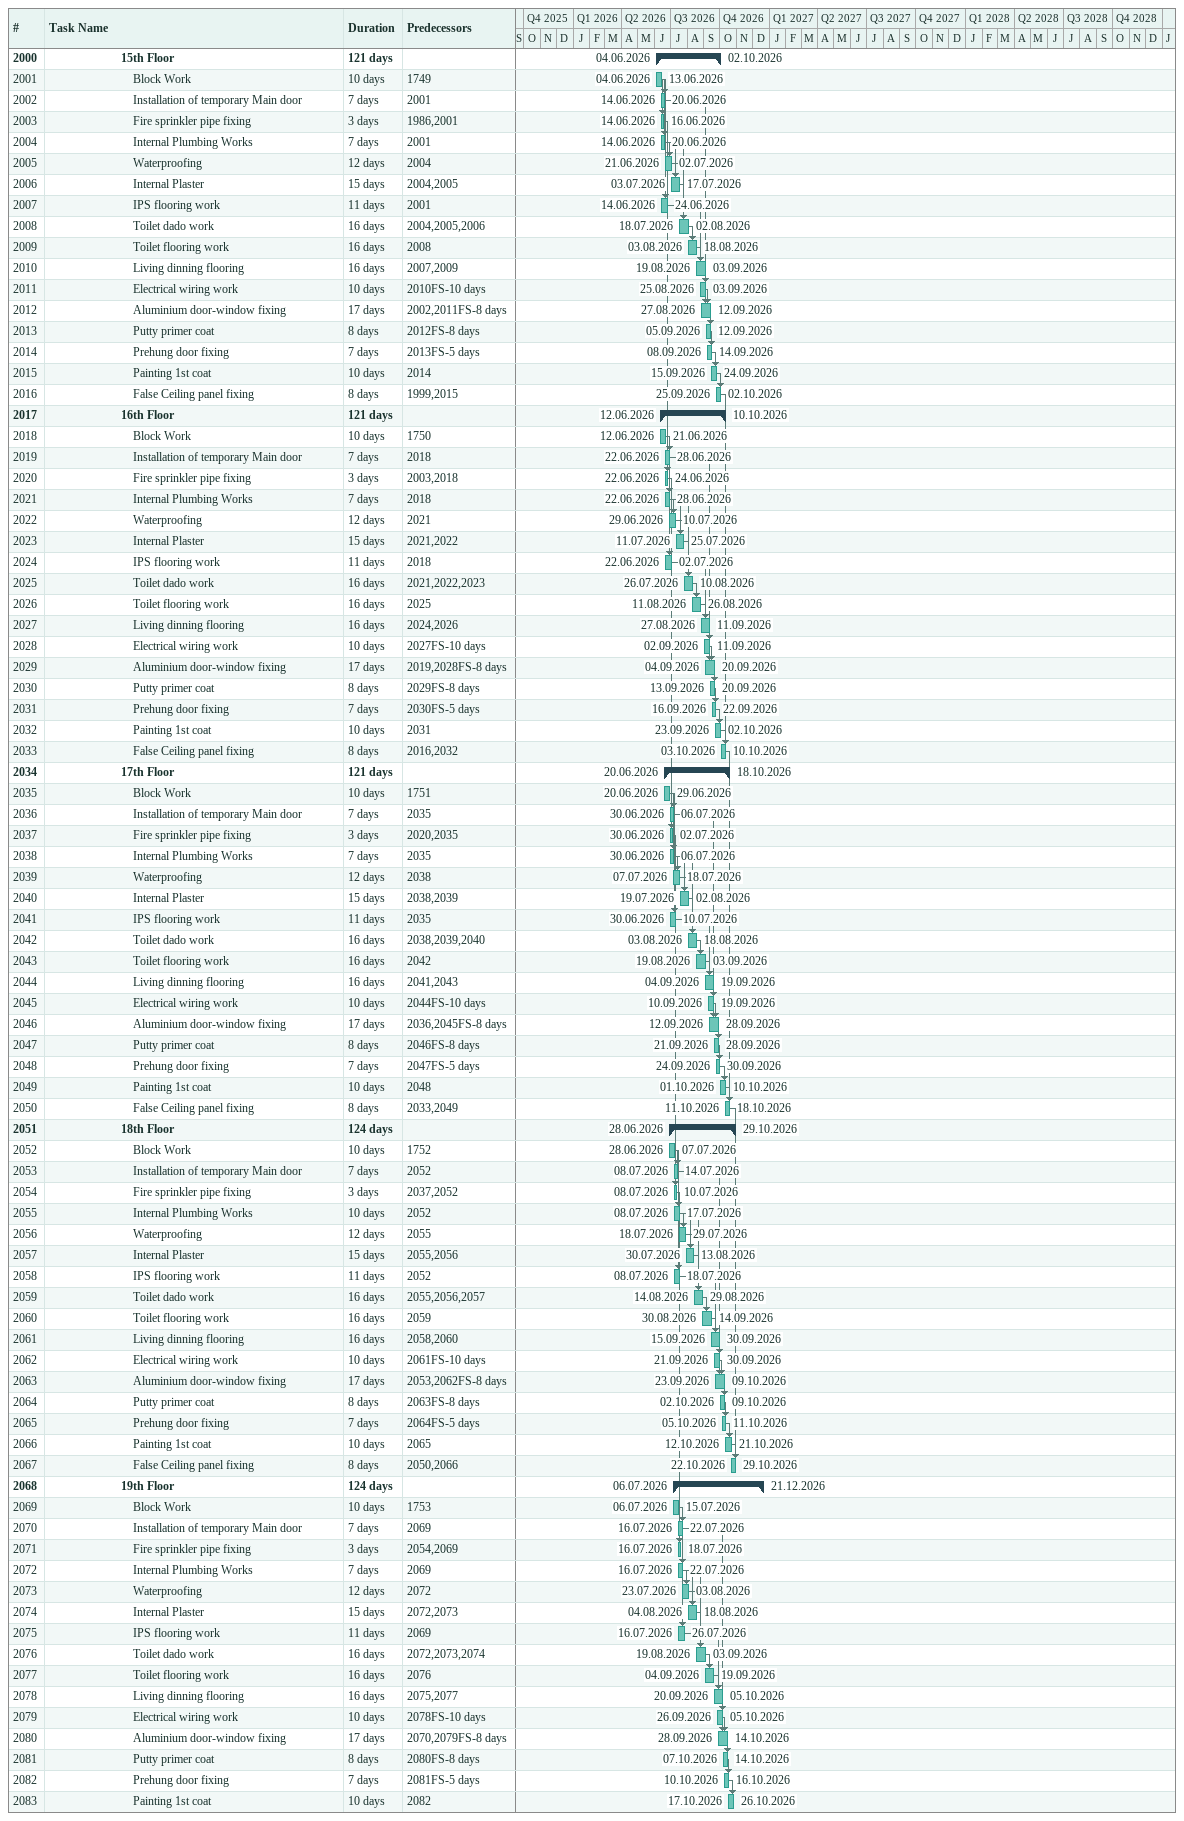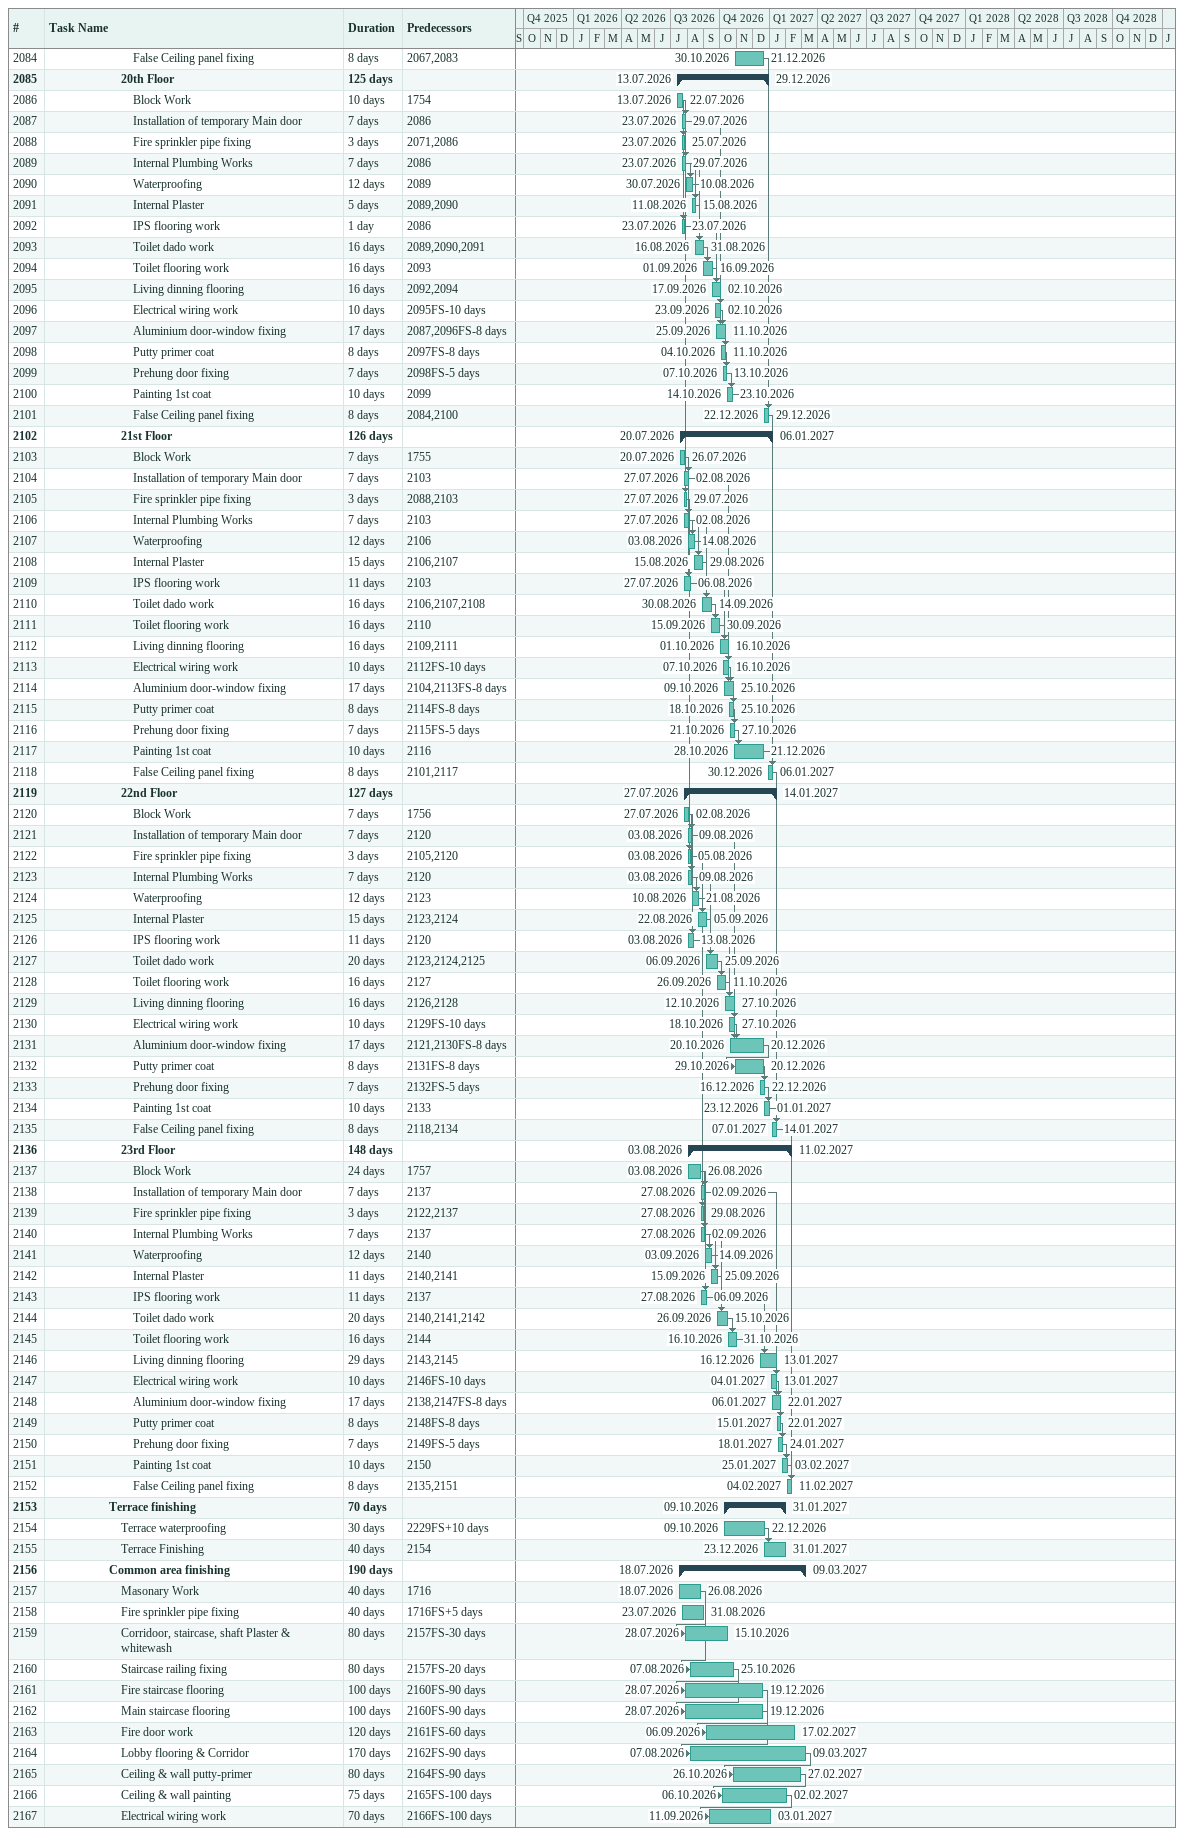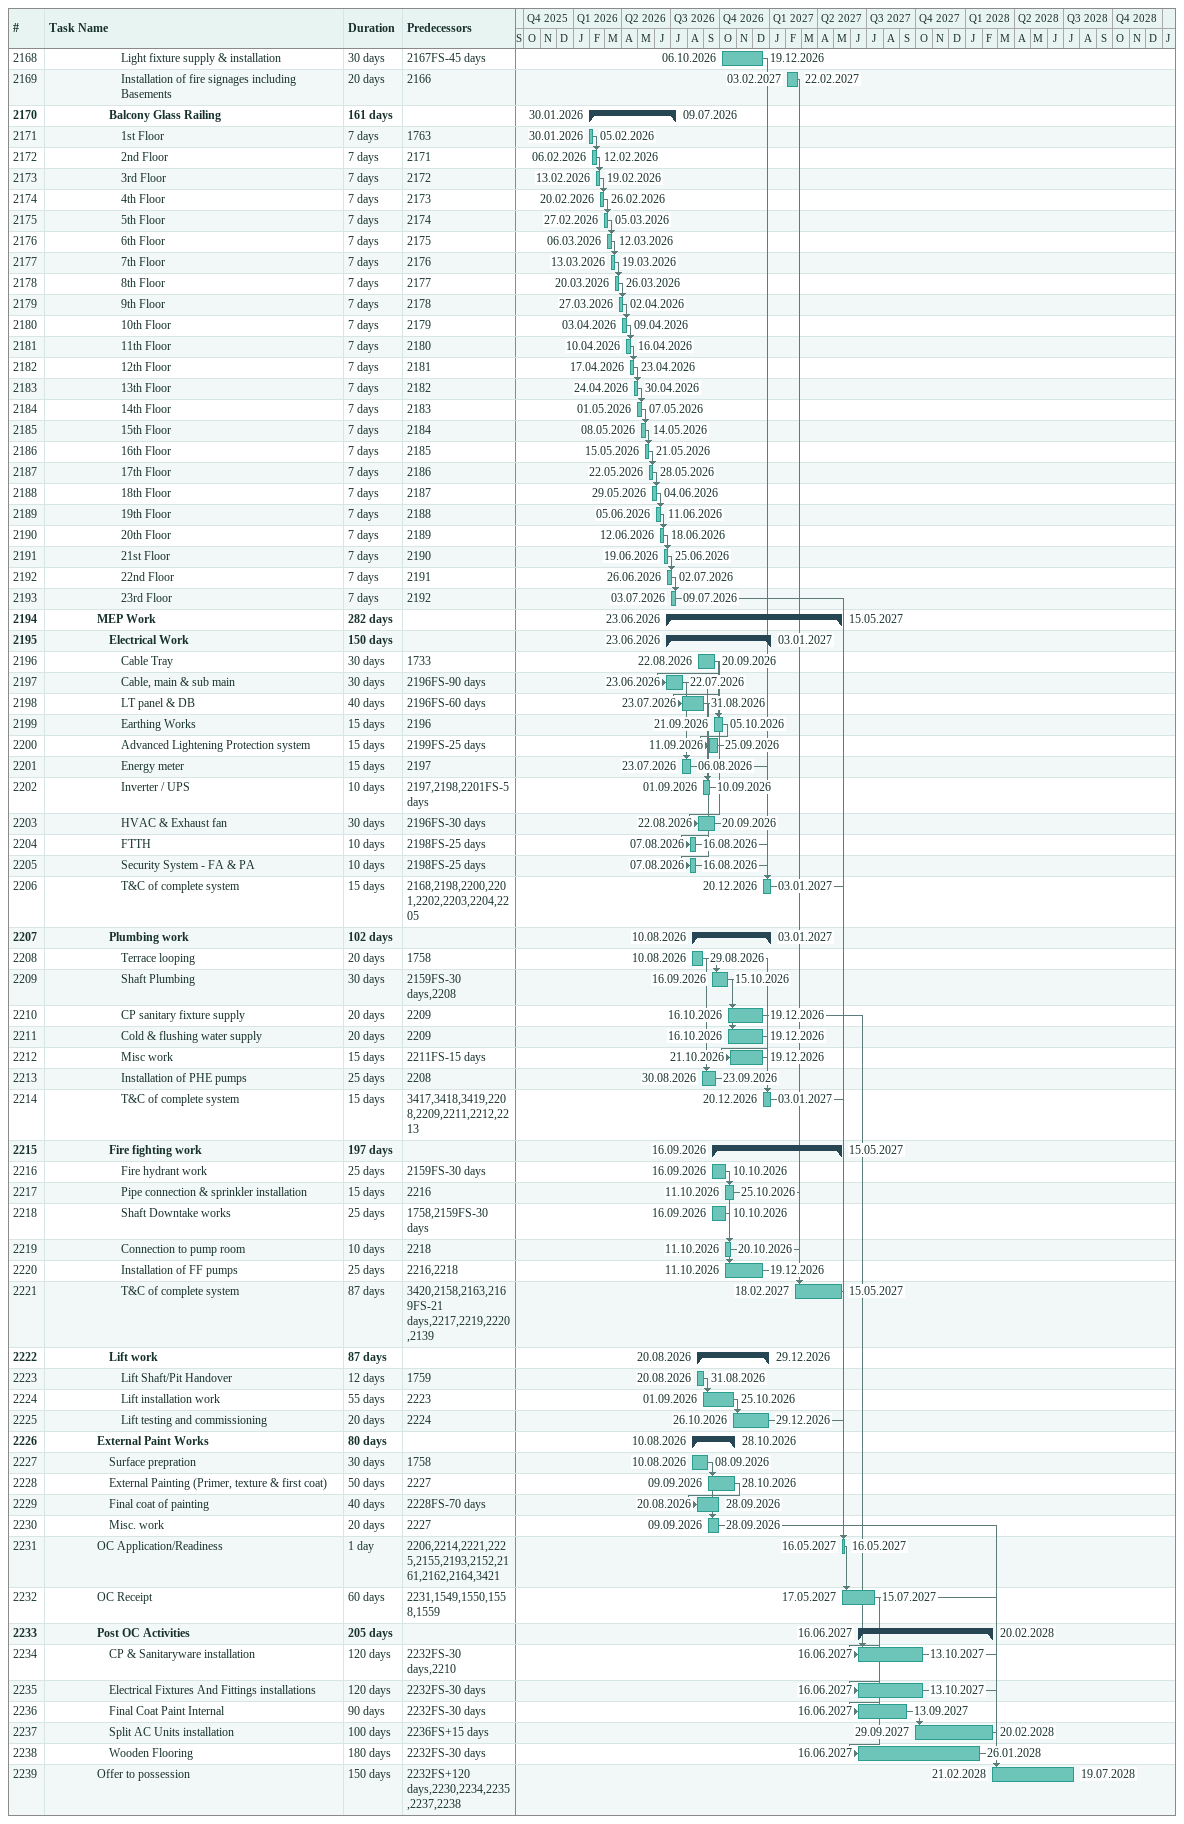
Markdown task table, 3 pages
| ID | Level | Task | Duration | Start | Finish | Predecessors |
|---|---|---|---|---|---|---|
| 2000 | 7 | **15th Floor** | 121d | 2026-06-04 | 2026-10-02 |  |
| 2001 | 8 | Block Work | 10d | 2026-06-04 | 2026-06-13 | 1749 |
| 2002 | 8 | Installation of temporary Main door | 7d | 2026-06-14 | 2026-06-20 | 2001 |
| 2003 | 8 | Fire sprinkler pipe fixing | 3d | 2026-06-14 | 2026-06-16 | 1986, 2001 |
| 2004 | 8 | Internal Plumbing Works | 7d | 2026-06-14 | 2026-06-20 | 2001 |
| 2005 | 8 | Waterproofing | 12d | 2026-06-21 | 2026-07-02 | 2004 |
| 2006 | 8 | Internal Plaster | 15d | 2026-07-03 | 2026-07-17 | 2004, 2005 |
| 2007 | 8 | IPS flooring work | 11d | 2026-06-14 | 2026-06-24 | 2001 |
| 2008 | 8 | Toilet dado work | 16d | 2026-07-18 | 2026-08-02 | 2004, 2005, 2006 |
| 2009 | 8 | Toilet flooring work | 16d | 2026-08-03 | 2026-08-18 | 2008 |
| 2010 | 8 | Living dinning flooring | 16d | 2026-08-19 | 2026-09-03 | 2007, 2009 |
| 2011 | 8 | Electrical wiring work | 10d | 2026-08-25 | 2026-09-03 | 2010FS-10d |
| 2012 | 8 | Aluminium door-window fixing | 17d | 2026-08-27 | 2026-09-12 | 2002, 2011FS-8d |
| 2013 | 8 | Putty primer coat | 8d | 2026-09-05 | 2026-09-12 | 2012FS-8d |
| 2014 | 8 | Prehung door fixing | 7d | 2026-09-08 | 2026-09-14 | 2013FS-5d |
| 2015 | 8 | Painting 1st coat | 10d | 2026-09-15 | 2026-09-24 | 2014 |
| 2016 | 8 | False Ceiling panel fixing | 8d | 2026-09-25 | 2026-10-02 | 1999, 2015 |
| 2017 | 7 | **16th Floor** | 121d | 2026-06-12 | 2026-10-10 |  |
| 2018 | 8 | Block Work | 10d | 2026-06-12 | 2026-06-21 | 1750 |
| 2019 | 8 | Installation of temporary Main door | 7d | 2026-06-22 | 2026-06-28 | 2018 |
| 2020 | 8 | Fire sprinkler pipe fixing | 3d | 2026-06-22 | 2026-06-24 | 2003, 2018 |
| 2021 | 8 | Internal Plumbing Works | 7d | 2026-06-22 | 2026-06-28 | 2018 |
| 2022 | 8 | Waterproofing | 12d | 2026-06-29 | 2026-07-10 | 2021 |
| 2023 | 8 | Internal Plaster | 15d | 2026-07-11 | 2026-07-25 | 2021, 2022 |
| 2024 | 8 | IPS flooring work | 11d | 2026-06-22 | 2026-07-02 | 2018 |
| 2025 | 8 | Toilet dado work | 16d | 2026-07-26 | 2026-08-10 | 2021, 2022, 2023 |
| 2026 | 8 | Toilet flooring work | 16d | 2026-08-11 | 2026-08-26 | 2025 |
| 2027 | 8 | Living dinning flooring | 16d | 2026-08-27 | 2026-09-11 | 2024, 2026 |
| 2028 | 8 | Electrical wiring work | 10d | 2026-09-02 | 2026-09-11 | 2027FS-10d |
| 2029 | 8 | Aluminium door-window fixing | 17d | 2026-09-04 | 2026-09-20 | 2019, 2028FS-8d |
| 2030 | 8 | Putty primer coat | 8d | 2026-09-13 | 2026-09-20 | 2029FS-8d |
| 2031 | 8 | Prehung door fixing | 7d | 2026-09-16 | 2026-09-22 | 2030FS-5d |
| 2032 | 8 | Painting 1st coat | 10d | 2026-09-23 | 2026-10-02 | 2031 |
| 2033 | 8 | False Ceiling panel fixing | 8d | 2026-10-03 | 2026-10-10 | 2016, 2032 |
| 2034 | 7 | **17th Floor** | 121d | 2026-06-20 | 2026-10-18 |  |
| 2035 | 8 | Block Work | 10d | 2026-06-20 | 2026-06-29 | 1751 |
| 2036 | 8 | Installation of temporary Main door | 7d | 2026-06-30 | 2026-07-06 | 2035 |
| 2037 | 8 | Fire sprinkler pipe fixing | 3d | 2026-06-30 | 2026-07-02 | 2020, 2035 |
| 2038 | 8 | Internal Plumbing Works | 7d | 2026-06-30 | 2026-07-06 | 2035 |
| 2039 | 8 | Waterproofing | 12d | 2026-07-07 | 2026-07-18 | 2038 |
| 2040 | 8 | Internal Plaster | 15d | 2026-07-19 | 2026-08-02 | 2038, 2039 |
| 2041 | 8 | IPS flooring work | 11d | 2026-06-30 | 2026-07-10 | 2035 |
| 2042 | 8 | Toilet dado work | 16d | 2026-08-03 | 2026-08-18 | 2038, 2039, 2040 |
| 2043 | 8 | Toilet flooring work | 16d | 2026-08-19 | 2026-09-03 | 2042 |
| 2044 | 8 | Living dinning flooring | 16d | 2026-09-04 | 2026-09-19 | 2041, 2043 |
| 2045 | 8 | Electrical wiring work | 10d | 2026-09-10 | 2026-09-19 | 2044FS-10d |
| 2046 | 8 | Aluminium door-window fixing | 17d | 2026-09-12 | 2026-09-28 | 2036, 2045FS-8d |
| 2047 | 8 | Putty primer coat | 8d | 2026-09-21 | 2026-09-28 | 2046FS-8d |
| 2048 | 8 | Prehung door fixing | 7d | 2026-09-24 | 2026-09-30 | 2047FS-5d |
| 2049 | 8 | Painting 1st coat | 10d | 2026-10-01 | 2026-10-10 | 2048 |
| 2050 | 8 | False Ceiling panel fixing | 8d | 2026-10-11 | 2026-10-18 | 2033, 2049 |
| 2051 | 7 | **18th Floor** | 124d | 2026-06-28 | 2026-10-29 |  |
| 2052 | 8 | Block Work | 10d | 2026-06-28 | 2026-07-07 | 1752 |
| 2053 | 8 | Installation of temporary Main door | 7d | 2026-07-08 | 2026-07-14 | 2052 |
| 2054 | 8 | Fire sprinkler pipe fixing | 3d | 2026-07-08 | 2026-07-10 | 2037, 2052 |
| 2055 | 8 | Internal Plumbing Works | 10d | 2026-07-08 | 2026-07-17 | 2052 |
| 2056 | 8 | Waterproofing | 12d | 2026-07-18 | 2026-07-29 | 2055 |
| 2057 | 8 | Internal Plaster | 15d | 2026-07-30 | 2026-08-13 | 2055, 2056 |
| 2058 | 8 | IPS flooring work | 11d | 2026-07-08 | 2026-07-18 | 2052 |
| 2059 | 8 | Toilet dado work | 16d | 2026-08-14 | 2026-08-29 | 2055, 2056, 2057 |
| 2060 | 8 | Toilet flooring work | 16d | 2026-08-30 | 2026-09-14 | 2059 |
| 2061 | 8 | Living dinning flooring | 16d | 2026-09-15 | 2026-09-30 | 2058, 2060 |
| 2062 | 8 | Electrical wiring work | 10d | 2026-09-21 | 2026-09-30 | 2061FS-10d |
| 2063 | 8 | Aluminium door-window fixing | 17d | 2026-09-23 | 2026-10-09 | 2053, 2062FS-8d |
| 2064 | 8 | Putty primer coat | 8d | 2026-10-02 | 2026-10-09 | 2063FS-8d |
| 2065 | 8 | Prehung door fixing | 7d | 2026-10-05 | 2026-10-11 | 2064FS-5d |
| 2066 | 8 | Painting 1st coat | 10d | 2026-10-12 | 2026-10-21 | 2065 |
| 2067 | 8 | False Ceiling panel fixing | 8d | 2026-10-22 | 2026-10-29 | 2050, 2066 |
| 2068 | 7 | **19th Floor** | 124d | 2026-07-06 | 2026-12-21 |  |
| 2069 | 8 | Block Work | 10d | 2026-07-06 | 2026-07-15 | 1753 |
| 2070 | 8 | Installation of temporary Main door | 7d | 2026-07-16 | 2026-07-22 | 2069 |
| 2071 | 8 | Fire sprinkler pipe fixing | 3d | 2026-07-16 | 2026-07-18 | 2054, 2069 |
| 2072 | 8 | Internal Plumbing Works | 7d | 2026-07-16 | 2026-07-22 | 2069 |
| 2073 | 8 | Waterproofing | 12d | 2026-07-23 | 2026-08-03 | 2072 |
| 2074 | 8 | Internal Plaster | 15d | 2026-08-04 | 2026-08-18 | 2072, 2073 |
| 2075 | 8 | IPS flooring work | 11d | 2026-07-16 | 2026-07-26 | 2069 |
| 2076 | 8 | Toilet dado work | 16d | 2026-08-19 | 2026-09-03 | 2072, 2073, 2074 |
| 2077 | 8 | Toilet flooring work | 16d | 2026-09-04 | 2026-09-19 | 2076 |
| 2078 | 8 | Living dinning flooring | 16d | 2026-09-20 | 2026-10-05 | 2075, 2077 |
| 2079 | 8 | Electrical wiring work | 10d | 2026-09-26 | 2026-10-05 | 2078FS-10d |
| 2080 | 8 | Aluminium door-window fixing | 17d | 2026-09-28 | 2026-10-14 | 2070, 2079FS-8d |
| 2081 | 8 | Putty primer coat | 8d | 2026-10-07 | 2026-10-14 | 2080FS-8d |
| 2082 | 8 | Prehung door fixing | 7d | 2026-10-10 | 2026-10-16 | 2081FS-5d |
| 2083 | 8 | Painting 1st coat | 10d | 2026-10-17 | 2026-10-26 | 2082 |
| 2084 | 8 | False Ceiling panel fixing | 8d | 2026-10-30 | 2026-12-21 | 2067, 2083 |
| 2085 | 7 | **20th Floor** | 125d | 2026-07-13 | 2026-12-29 |  |
| 2086 | 8 | Block Work | 10d | 2026-07-13 | 2026-07-22 | 1754 |
| 2087 | 8 | Installation of temporary Main door | 7d | 2026-07-23 | 2026-07-29 | 2086 |
| 2088 | 8 | Fire sprinkler pipe fixing | 3d | 2026-07-23 | 2026-07-25 | 2071, 2086 |
| 2089 | 8 | Internal Plumbing Works | 7d | 2026-07-23 | 2026-07-29 | 2086 |
| 2090 | 8 | Waterproofing | 12d | 2026-07-30 | 2026-08-10 | 2089 |
| 2091 | 8 | Internal Plaster | 5d | 2026-08-11 | 2026-08-15 | 2089, 2090 |
| 2092 | 8 | IPS flooring work | 1d | 2026-07-23 | 2026-07-23 | 2086 |
| 2093 | 8 | Toilet dado work | 16d | 2026-08-16 | 2026-08-31 | 2089, 2090, 2091 |
| 2094 | 8 | Toilet flooring work | 16d | 2026-09-01 | 2026-09-16 | 2093 |
| 2095 | 8 | Living dinning flooring | 16d | 2026-09-17 | 2026-10-02 | 2092, 2094 |
| 2096 | 8 | Electrical wiring work | 10d | 2026-09-23 | 2026-10-02 | 2095FS-10d |
| 2097 | 8 | Aluminium door-window fixing | 17d | 2026-09-25 | 2026-10-11 | 2087, 2096FS-8d |
| 2098 | 8 | Putty primer coat | 8d | 2026-10-04 | 2026-10-11 | 2097FS-8d |
| 2099 | 8 | Prehung door fixing | 7d | 2026-10-07 | 2026-10-13 | 2098FS-5d |
| 2100 | 8 | Painting 1st coat | 10d | 2026-10-14 | 2026-10-23 | 2099 |
| 2101 | 8 | False Ceiling panel fixing | 8d | 2026-12-22 | 2026-12-29 | 2084, 2100 |
| 2102 | 7 | **21st Floor** | 126d | 2026-07-20 | 2027-01-06 |  |
| 2103 | 8 | Block Work | 7d | 2026-07-20 | 2026-07-26 | 1755 |
| 2104 | 8 | Installation of temporary Main door | 7d | 2026-07-27 | 2026-08-02 | 2103 |
| 2105 | 8 | Fire sprinkler pipe fixing | 3d | 2026-07-27 | 2026-07-29 | 2088, 2103 |
| 2106 | 8 | Internal Plumbing Works | 7d | 2026-07-27 | 2026-08-02 | 2103 |
| 2107 | 8 | Waterproofing | 12d | 2026-08-03 | 2026-08-14 | 2106 |
| 2108 | 8 | Internal Plaster | 15d | 2026-08-15 | 2026-08-29 | 2106, 2107 |
| 2109 | 8 | IPS flooring work | 11d | 2026-07-27 | 2026-08-06 | 2103 |
| 2110 | 8 | Toilet dado work | 16d | 2026-08-30 | 2026-09-14 | 2106, 2107, 2108 |
| 2111 | 8 | Toilet flooring work | 16d | 2026-09-15 | 2026-09-30 | 2110 |
| 2112 | 8 | Living dinning flooring | 16d | 2026-10-01 | 2026-10-16 | 2109, 2111 |
| 2113 | 8 | Electrical wiring work | 10d | 2026-10-07 | 2026-10-16 | 2112FS-10d |
| 2114 | 8 | Aluminium door-window fixing | 17d | 2026-10-09 | 2026-10-25 | 2104, 2113FS-8d |
| 2115 | 8 | Putty primer coat | 8d | 2026-10-18 | 2026-10-25 | 2114FS-8d |
| 2116 | 8 | Prehung door fixing | 7d | 2026-10-21 | 2026-10-27 | 2115FS-5d |
| 2117 | 8 | Painting 1st coat | 10d | 2026-10-28 | 2026-12-21 | 2116 |
| 2118 | 8 | False Ceiling panel fixing | 8d | 2026-12-30 | 2027-01-06 | 2101, 2117 |
| 2119 | 7 | **22nd Floor** | 127d | 2026-07-27 | 2027-01-14 |  |
| 2120 | 8 | Block Work | 7d | 2026-07-27 | 2026-08-02 | 1756 |
| 2121 | 8 | Installation of temporary Main door | 7d | 2026-08-03 | 2026-08-09 | 2120 |
| 2122 | 8 | Fire sprinkler pipe fixing | 3d | 2026-08-03 | 2026-08-05 | 2105, 2120 |
| 2123 | 8 | Internal Plumbing Works | 7d | 2026-08-03 | 2026-08-09 | 2120 |
| 2124 | 8 | Waterproofing | 12d | 2026-08-10 | 2026-08-21 | 2123 |
| 2125 | 8 | Internal Plaster | 15d | 2026-08-22 | 2026-09-05 | 2123, 2124 |
| 2126 | 8 | IPS flooring work | 11d | 2026-08-03 | 2026-08-13 | 2120 |
| 2127 | 8 | Toilet dado work | 20d | 2026-09-06 | 2026-09-25 | 2123, 2124, 2125 |
| 2128 | 8 | Toilet flooring work | 16d | 2026-09-26 | 2026-10-11 | 2127 |
| 2129 | 8 | Living dinning flooring | 16d | 2026-10-12 | 2026-10-27 | 2126, 2128 |
| 2130 | 8 | Electrical wiring work | 10d | 2026-10-18 | 2026-10-27 | 2129FS-10d |
| 2131 | 8 | Aluminium door-window fixing | 17d | 2026-10-20 | 2026-12-20 | 2121, 2130FS-8d |
| 2132 | 8 | Putty primer coat | 8d | 2026-10-29 | 2026-12-20 | 2131FS-8d |
| 2133 | 8 | Prehung door fixing | 7d | 2026-12-16 | 2026-12-22 | 2132FS-5d |
| 2134 | 8 | Painting 1st coat | 10d | 2026-12-23 | 2027-01-01 | 2133 |
| 2135 | 8 | False Ceiling panel fixing | 8d | 2027-01-07 | 2027-01-14 | 2118, 2134 |
| 2136 | 7 | **23rd Floor** | 148d | 2026-08-03 | 2027-02-11 |  |
| 2137 | 8 | Block Work | 24d | 2026-08-03 | 2026-08-26 | 1757 |
| 2138 | 8 | Installation of temporary Main door | 7d | 2026-08-27 | 2026-09-02 | 2137 |
| 2139 | 8 | Fire sprinkler pipe fixing | 3d | 2026-08-27 | 2026-08-29 | 2122, 2137 |
| 2140 | 8 | Internal Plumbing Works | 7d | 2026-08-27 | 2026-09-02 | 2137 |
| 2141 | 8 | Waterproofing | 12d | 2026-09-03 | 2026-09-14 | 2140 |
| 2142 | 8 | Internal Plaster | 11d | 2026-09-15 | 2026-09-25 | 2140, 2141 |
| 2143 | 8 | IPS flooring work | 11d | 2026-08-27 | 2026-09-06 | 2137 |
| 2144 | 8 | Toilet dado work | 20d | 2026-09-26 | 2026-10-15 | 2140, 2141, 2142 |
| 2145 | 8 | Toilet flooring work | 16d | 2026-10-16 | 2026-10-31 | 2144 |
| 2146 | 8 | Living dinning flooring | 29d | 2026-12-16 | 2027-01-13 | 2143, 2145 |
| 2147 | 8 | Electrical wiring work | 10d | 2027-01-04 | 2027-01-13 | 2146FS-10d |
| 2148 | 8 | Aluminium door-window fixing | 17d | 2027-01-06 | 2027-01-22 | 2138, 2147FS-8d |
| 2149 | 8 | Putty primer coat | 8d | 2027-01-15 | 2027-01-22 | 2148FS-8d |
| 2150 | 8 | Prehung door fixing | 7d | 2027-01-18 | 2027-01-24 | 2149FS-5d |
| 2151 | 8 | Painting 1st coat | 10d | 2027-01-25 | 2027-02-03 | 2150 |
| 2152 | 8 | False Ceiling panel fixing | 8d | 2027-02-04 | 2027-02-11 | 2135, 2151 |
| 2153 | 6 | **Terrace finishing** | 70d | 2026-10-09 | 2027-01-31 |  |
| 2154 | 7 | Terrace waterproofing | 30d | 2026-10-09 | 2026-12-22 | 2229FS+10d |
| 2155 | 7 | Terrace Finishing | 40d | 2026-12-23 | 2027-01-31 | 2154 |
| 2156 | 6 | **Common area finishing** | 190d | 2026-07-18 | 2027-03-09 |  |
| 2157 | 7 | Masonary Work | 40d | 2026-07-18 | 2026-08-26 | 1716 |
| 2158 | 7 | Fire sprinkler pipe fixing | 40d | 2026-07-23 | 2026-08-31 | 1716FS+5d |
| 2159 | 7 | Corridoor, staircase, shaft Plaster & whitewash | 80d | 2026-07-28 | 2026-10-15 | 2157FS-30d |
| 2160 | 7 | Staircase railing fixing | 80d | 2026-08-07 | 2026-10-25 | 2157FS-20d |
| 2161 | 7 | Fire staircase flooring | 100d | 2026-07-28 | 2026-12-19 | 2160FS-90d |
| 2162 | 7 | Main staircase flooring | 100d | 2026-07-28 | 2026-12-19 | 2160FS-90d |
| 2163 | 7 | Fire door work | 120d | 2026-09-06 | 2027-02-17 | 2161FS-60d |
| 2164 | 7 | Lobby flooring & Corridor | 170d | 2026-08-07 | 2027-03-09 | 2162FS-90d |
| 2165 | 7 | Ceiling & wall putty-primer | 80d | 2026-10-26 | 2027-02-27 | 2164FS-90d |
| 2166 | 7 | Ceiling & wall painting | 75d | 2026-10-06 | 2027-02-02 | 2165FS-100d |
| 2167 | 7 | Electrical wiring work | 70d | 2026-09-11 | 2027-01-03 | 2166FS-100d |
| 2168 | 7 | Light fixture supply & installation | 30d | 2026-10-06 | 2026-12-19 | 2167FS-45d |
| 2169 | 7 | Installation of fire signages including Basements | 20d | 2027-02-03 | 2027-02-22 | 2166 |
| 2170 | 6 | **Balcony Glass Railing** | 161d | 2026-01-30 | 2026-07-09 |  |
| 2171 | 7 | 1st Floor | 7d | 2026-01-30 | 2026-02-05 | 1763 |
| 2172 | 7 | 2nd Floor | 7d | 2026-02-06 | 2026-02-12 | 2171 |
| 2173 | 7 | 3rd Floor | 7d | 2026-02-13 | 2026-02-19 | 2172 |
| 2174 | 7 | 4th Floor | 7d | 2026-02-20 | 2026-02-26 | 2173 |
| 2175 | 7 | 5th Floor | 7d | 2026-02-27 | 2026-03-05 | 2174 |
| 2176 | 7 | 6th Floor | 7d | 2026-03-06 | 2026-03-12 | 2175 |
| 2177 | 7 | 7th Floor | 7d | 2026-03-13 | 2026-03-19 | 2176 |
| 2178 | 7 | 8th Floor | 7d | 2026-03-20 | 2026-03-26 | 2177 |
| 2179 | 7 | 9th Floor | 7d | 2026-03-27 | 2026-04-02 | 2178 |
| 2180 | 7 | 10th Floor | 7d | 2026-04-03 | 2026-04-09 | 2179 |
| 2181 | 7 | 11th Floor | 7d | 2026-04-10 | 2026-04-16 | 2180 |
| 2182 | 7 | 12th Floor | 7d | 2026-04-17 | 2026-04-23 | 2181 |
| 2183 | 7 | 13th Floor | 7d | 2026-04-24 | 2026-04-30 | 2182 |
| 2184 | 7 | 14th Floor | 7d | 2026-05-01 | 2026-05-07 | 2183 |
| 2185 | 7 | 15th Floor | 7d | 2026-05-08 | 2026-05-14 | 2184 |
| 2186 | 7 | 16th Floor | 7d | 2026-05-15 | 2026-05-21 | 2185 |
| 2187 | 7 | 17th Floor | 7d | 2026-05-22 | 2026-05-28 | 2186 |
| 2188 | 7 | 18th Floor | 7d | 2026-05-29 | 2026-06-04 | 2187 |
| 2189 | 7 | 19th Floor | 7d | 2026-06-05 | 2026-06-11 | 2188 |
| 2190 | 7 | 20th Floor | 7d | 2026-06-12 | 2026-06-18 | 2189 |
| 2191 | 7 | 21st Floor | 7d | 2026-06-19 | 2026-06-25 | 2190 |
| 2192 | 7 | 22nd Floor | 7d | 2026-06-26 | 2026-07-02 | 2191 |
| 2193 | 7 | 23rd Floor | 7d | 2026-07-03 | 2026-07-09 | 2192 |
| 2194 | 5 | **MEP Work** | 282d | 2026-06-23 | 2027-05-15 |  |
| 2195 | 6 | **Electrical Work** | 150d | 2026-06-23 | 2027-01-03 |  |
| 2196 | 7 | Cable Tray | 30d | 2026-08-22 | 2026-09-20 | 1733 |
| 2197 | 7 | Cable, main & sub main | 30d | 2026-06-23 | 2026-07-22 | 2196FS-90d |
| 2198 | 7 | LT panel & DB | 40d | 2026-07-23 | 2026-08-31 | 2196FS-60d |
| 2199 | 7 | Earthing Works | 15d | 2026-09-21 | 2026-10-05 | 2196 |
| 2200 | 7 | Advanced Lightening Protection system | 15d | 2026-09-11 | 2026-09-25 | 2199FS-25d |
| 2201 | 7 | Energy meter | 15d | 2026-07-23 | 2026-08-06 | 2197 |
| 2202 | 7 | Inverter / UPS | 10d | 2026-09-01 | 2026-09-10 | 2197, 2198, 2201FS-5d |
| 2203 | 7 | HVAC & Exhaust fan | 30d | 2026-08-22 | 2026-09-20 | 2196FS-30d |
| 2204 | 7 | FTTH | 10d | 2026-08-07 | 2026-08-16 | 2198FS-25d |
| 2205 | 7 | Security System - FA & PA | 10d | 2026-08-07 | 2026-08-16 | 2198FS-25d |
| 2206 | 7 | T&C of complete system | 15d | 2026-12-20 | 2027-01-03 | 2168, 2198, 2200, 2201, 2202, 2203, 2204, 2205 |
| 2207 | 6 | **Plumbing work** | 102d | 2026-08-10 | 2027-01-03 |  |
| 2208 | 7 | Terrace looping | 20d | 2026-08-10 | 2026-08-29 | 1758 |
| 2209 | 7 | Shaft Plumbing | 30d | 2026-09-16 | 2026-10-15 | 2159FS-30d, 2208 |
| 2210 | 7 | CP sanitary fixture supply | 20d | 2026-10-16 | 2026-12-19 | 2209 |
| 2211 | 7 | Cold & flushing water supply | 20d | 2026-10-16 | 2026-12-19 | 2209 |
| 2212 | 7 | Misc work | 15d | 2026-10-21 | 2026-12-19 | 2211FS-15d |
| 2213 | 7 | Installation of PHE pumps | 25d | 2026-08-30 | 2026-09-23 | 2208 |
| 2214 | 7 | T&C of complete system | 15d | 2026-12-20 | 2027-01-03 | 3417, 3418, 3419, 2208, 2209, 2211, 2212, 2213 |
| 2215 | 6 | **Fire fighting work** | 197d | 2026-09-16 | 2027-05-15 |  |
| 2216 | 7 | Fire hydrant work | 25d | 2026-09-16 | 2026-10-10 | 2159FS-30d |
| 2217 | 7 | Pipe connection & sprinkler installation | 15d | 2026-10-11 | 2026-10-25 | 2216 |
| 2218 | 7 | Shaft Downtake works | 25d | 2026-09-16 | 2026-10-10 | 1758, 2159FS-30d |
| 2219 | 7 | Connection to pump room | 10d | 2026-10-11 | 2026-10-20 | 2218 |
| 2220 | 7 | Installation of FF pumps | 25d | 2026-10-11 | 2026-12-19 | 2216, 2218 |
| 2221 | 7 | T&C of complete system | 87d | 2027-02-18 | 2027-05-15 | 3420, 2158, 2163, 2169FS-21d, 2217, 2219, 2220, 2139 |
| 2222 | 6 | **Lift work** | 87d | 2026-08-20 | 2026-12-29 |  |
| 2223 | 7 | Lift Shaft/Pit Handover | 12d | 2026-08-20 | 2026-08-31 | 1759 |
| 2224 | 7 | Lift installation work | 55d | 2026-09-01 | 2026-10-25 | 2223 |
| 2225 | 7 | Lift testing and commissioning | 20d | 2026-10-26 | 2026-12-29 | 2224 |
| 2226 | 5 | **External Paint Works** | 80d | 2026-08-10 | 2026-10-28 |  |
| 2227 | 6 | Surface prepration | 30d | 2026-08-10 | 2026-09-08 | 1758 |
| 2228 | 6 | External Painting (Primer, texture & first coat) | 50d | 2026-09-09 | 2026-10-28 | 2227 |
| 2229 | 6 | Final coat of painting | 40d | 2026-08-20 | 2026-09-28 | 2228FS-70d |
| 2230 | 6 | Misc. work | 20d | 2026-09-09 | 2026-09-28 | 2227 |
| 2231 | 5 | OC Application/Readiness | 1d | 2027-05-16 | 2027-05-16 | 2206, 2214, 2221, 2225, 2155, 2193, 2152, 2161, 2162, 2164, 3421 |
| 2232 | 5 | OC Receipt | 60d | 2027-05-17 | 2027-07-15 | 2231, 1549, 1550, 1558, 1559 |
| 2233 | 5 | **Post OC Activities** | 205d | 2027-06-16 | 2028-02-20 |  |
| 2234 | 6 | CP & Sanitaryware installation | 120d | 2027-06-16 | 2027-10-13 | 2232FS-30d, 2210 |
| 2235 | 6 | Electrical Fixtures And Fittings installations | 120d | 2027-06-16 | 2027-10-13 | 2232FS-30d |
| 2236 | 6 | Final Coat Paint Internal | 90d | 2027-06-16 | 2027-09-13 | 2232FS-30d |
| 2237 | 6 | Split AC Units installation | 100d | 2027-09-29 | 2028-02-20 | 2236FS+15d |
| 2238 | 6 | Wooden Flooring | 180d | 2027-06-16 | 2028-01-26 | 2232FS-30d |
| 2239 | 5 | Offer to possession | 150d | 2028-02-21 | 2028-07-19 | 2232FS+120d, 2230, 2234, 2235, 2237, 2238 |
